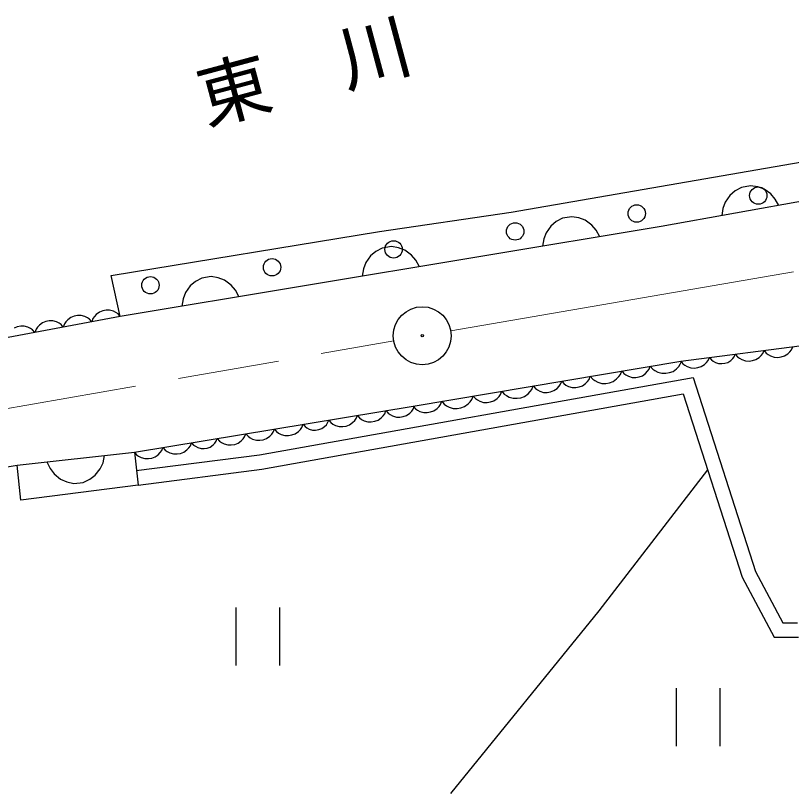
# Model space of a CAD drawing. Units: millimetres, scale not verified. Extents: x 40000 to 680000, y 20000 to 380000.
# Drawn here: x 156024 to 182785, y 272743 to 299572 of the extents above; entities that cross this region are included whole.
import ezdxf
from ezdxf.enums import TextEntityAlignment as Align

# ---------------------------------------------------------------- set-up
doc = ezdxf.new("R2010")
doc.units = ezdxf.units.MM
doc.header["$LTSCALE"] = 1000
doc.linetypes.add('CHAIN', pattern=[18.5, 12, -1.5, 3.5, -1.5])
for name, color, linetype, lineweight in [('M-BGD', 7, 'Continuous', 25), ('M-BMK', 2, 'CHAIN', 13), ('M-BMK-SRVR', 3, 'Continuous', 25), ('M-STR-HTXT', 7, 'Continuous', 13)]:
    doc.layers.add(name, color=color, linetype=linetype, lineweight=lineweight)
doc.styles.add('ＭＳ ゴシック', font='')
doc.styles.get('ＭＳ ゴシック').set_extended_font_data('MS Gothic')

msp = doc.modelspace()

# ---------------------------------------------------------------- linework, layer by layer
at = {"layer": 'M-BGD'}
for p, q in [((196717, 295587), (178296, 292298)), ((173123, 292791), (186292, 295068)), ((180839, 293524), (180664, 293371)), ((181061, 293645), (180839, 293524)), ((181376, 293701), (181061, 293645)), ((181626, 293665), (181376, 293701)), ((181844, 293582), (181626, 293665)), ((182076, 293420), (181844, 293582)), ((180664, 293371), (180502, 293139)), ((182229, 293244), (182076, 293420)), ((180502, 293139), (180419, 292921)), ((182349, 293022), (182229, 293244)), ((168571, 292119), (173123, 292791)), ((180419, 292921), (180383, 292671)), ((174667, 292465), (174490, 292314)), ((174890, 292583), (174667, 292465)), ((175206, 292636), (174890, 292583)), ((175455, 292596), (175206, 292636)), ((175672, 292511), (175455, 292596)), ((175902, 292346), (175672, 292511)), ((178296, 292298), (159634, 289196)), ((174490, 292314), (174325, 292084)), ((176053, 292169), (175902, 292346)), ((159324, 290609), (168571, 292119)), ((174325, 292084), (174240, 291867)), ((176171, 291945), (176053, 292169)), ((174240, 291867), (174200, 291617)), ((168447, 291431), (168269, 291280)), ((168670, 291549), (168447, 291431)), ((168985, 291602), (168670, 291549)), ((169235, 291562), (168985, 291602)), ((169452, 291476), (169235, 291562)), ((169682, 291312), (169452, 291476)), ((168269, 291280), (168105, 291050)), ((169833, 291134), (169682, 291312)), ((169951, 290911), (169833, 291134)), ((168019, 290833), (167980, 290583)), ((168105, 291050), (168019, 290833)), ((159634, 289196), (159324, 290609)), ((162765, 290567), (162450, 290515)), ((163014, 290528), (162765, 290567)), ((162226, 290397), (162049, 290246)), ((162450, 290515), (162226, 290397)), ((163231, 290442), (163014, 290528)), ((163461, 290278), (163231, 290442)), ((162049, 290246), (161884, 290016)), ((163612, 290100), (163461, 290278)), ((163730, 289877), (163612, 290100)), ((161799, 289799), (161759, 289549)), ((161884, 290016), (161799, 289799)), ((158165, 289226), (158048, 289203)), ((158287, 289228), (158165, 289226)), ((158416, 289191), (158287, 289228)), ((158808, 289265), (158741, 289191)), ((158915, 289346), (158808, 289265)), ((159029, 289387), (158915, 289346)), ((159147, 289410), (159029, 289387)), ((159269, 289412), (159147, 289410)), ((159398, 289375), (159269, 289412)), ((159487, 289331), (159398, 289375)), ((159557, 289283), (159487, 289331)), ((159634, 289196), (159557, 289283)), ((178966, 287657), (192434, 289374)), ((159634, 289196), (146057, 286652)), ((156951, 288978), (156845, 288897)), ((157066, 289020), (156951, 288978)), ((157183, 289042), (157066, 289020)), ((157305, 289044), (157183, 289042)), ((157434, 289007), (157305, 289044)), ((157523, 288963), (157434, 289007)), ((157593, 288915), (157523, 288963)), ((157759, 289007), (157711, 288937)), ((157827, 289081), (157759, 289007)), ((157933, 289162), (157827, 289081)), ((158048, 289203), (157933, 289162)), ((158505, 289147), (158416, 289191)), ((158575, 289099), (158505, 289147)), ((158653, 289012), (158575, 289099)), ((158693, 289121), (158653, 289012)), ((158741, 289191), (158693, 289121)), ((156084, 288836), (155970, 288794)), ((156202, 288858), (156084, 288836)), ((156323, 288860), (156202, 288858)), ((156452, 288823), (156323, 288860)), ((156541, 288779), (156452, 288823)), ((156611, 288731), (156541, 288779)), ((156689, 288644), (156611, 288731)), ((156729, 288753), (156689, 288644)), ((156777, 288823), (156729, 288753)), ((156845, 288897), (156777, 288823)), ((157671, 288828), (157593, 288915)), ((157711, 288937), (157671, 288828)), ((182784, 288043), (182831, 288150)), ((180807, 287801), (180849, 287897)), ((180849, 287897), (180921, 287806)), ((181741, 287850), (181793, 287917)), ((181793, 287917), (181840, 288023)), ((181840, 288023), (181912, 287932)), ((181912, 287932), (181979, 287880)), ((181979, 287880), (182066, 287831)), ((182549, 287832), (182661, 287906)), ((182661, 287906), (182732, 287976)), ((182732, 287976), (182784, 288043)), ((169739, 286102), (178966, 287657)), ((178952, 287543), (178999, 287663)), ((178966, 287657), (179038, 287565)), ((179858, 287610), (179910, 287677)), ((179910, 287677), (179957, 287783)), ((179957, 287783), (180022, 287701)), ((180022, 287701), (180082, 287654)), ((180082, 287654), (180161, 287610)), ((180491, 287579), (180595, 287611)), ((180595, 287611), (180696, 287678)), ((180696, 287678), (180760, 287741)), ((180760, 287741), (180807, 287801)), ((180921, 287806), (180988, 287754)), ((180988, 287754), (181075, 287704)), ((181075, 287704), (181202, 287660)), ((181202, 287660), (181323, 287655)), ((181323, 287655), (181442, 287670)), ((181442, 287670), (181558, 287705)), ((181558, 287705), (181670, 287780)), ((181670, 287780), (181741, 287850)), ((182066, 287831), (182192, 287786)), ((182192, 287786), (182314, 287782)), ((182314, 287782), (182433, 287797)), ((182433, 287797), (182549, 287832)), ((177824, 287302), (177873, 287371)), ((177873, 287371), (177915, 287480)), ((177915, 287480), (177999, 287382)), ((177999, 287382), (178075, 287328)), ((178703, 287300), (178822, 287387)), ((178822, 287387), (178898, 287467)), ((178898, 287467), (178952, 287543)), ((179038, 287565), (179105, 287513)), ((179105, 287513), (179192, 287464)), ((179192, 287464), (179319, 287420)), ((179319, 287420), (179440, 287415)), ((179440, 287415), (179559, 287430)), ((179559, 287430), (179675, 287465)), ((179675, 287465), (179787, 287540)), ((179787, 287540), (179858, 287610)), ((180161, 287610), (180274, 287570)), ((180274, 287570), (180384, 287566)), ((180384, 287566), (180491, 287579)), ((164438, 284424), (179391, 287090)), ((175804, 287023), (175847, 287131)), ((175847, 287131), (175930, 287034)), ((176754, 287039), (176830, 287118)), ((176830, 287118), (176884, 287194)), ((176884, 287194), (176930, 287314)), ((176930, 287314), (177006, 287225)), ((177006, 287225), (177075, 287176)), ((177075, 287176), (177164, 287130)), ((177164, 287130), (177292, 287091)), ((177292, 287091), (177414, 287091)), ((177414, 287091), (177532, 287111)), ((177532, 287111), (177647, 287151)), ((177647, 287151), (177755, 287230)), ((177755, 287230), (177824, 287302)), ((178075, 287328), (178172, 287278)), ((178172, 287278), (178313, 287235)), ((178313, 287235), (178447, 287235)), ((178447, 287235), (178577, 287257)), ((178577, 287257), (178703, 287300)), ((179391, 287090), (181551, 280399)), ((174770, 286787), (174819, 286857)), ((174819, 286857), (174862, 286965)), ((174862, 286965), (174937, 286877)), ((174937, 286877), (175006, 286827)), ((175006, 286827), (175095, 286781)), ((175578, 286802), (175686, 286881)), ((175686, 286881), (175755, 286954)), ((175755, 286954), (175804, 287023)), ((175930, 287034), (176006, 286980)), ((176006, 286980), (176104, 286929)), ((176104, 286929), (176245, 286886)), ((176245, 286886), (176378, 286886)), ((176378, 286886), (176508, 286908)), ((176508, 286908), (176635, 286952)), ((176635, 286952), (176754, 287039)), ((172750, 286508), (172793, 286616)), ((172793, 286616), (172876, 286519)), ((173700, 286524), (173776, 286604)), ((173776, 286604), (173830, 286680)), ((173830, 286680), (173877, 286799)), ((173877, 286799), (173952, 286710)), ((173952, 286710), (174021, 286661)), ((174021, 286661), (174110, 286615)), ((174110, 286615), (174238, 286576)), ((174238, 286576), (174360, 286576)), ((174360, 286576), (174478, 286596)), ((174478, 286596), (174593, 286636)), ((174593, 286636), (174701, 286715)), ((174701, 286715), (174770, 286787)), ((175095, 286781), (175223, 286742)), ((175223, 286742), (175345, 286742)), ((175345, 286742), (175463, 286762)), ((175463, 286762), (175578, 286802)), ((164513, 283930), (179050, 286522)), ((171707, 286255), (171761, 286331)), ((171761, 286331), (171808, 286450)), ((171808, 286450), (171884, 286362)), ((171884, 286362), (171953, 286313)), ((171953, 286313), (172041, 286267)), ((172409, 286248), (172524, 286287)), ((172524, 286287), (172632, 286366)), ((172632, 286366), (172701, 286439)), ((172701, 286439), (172750, 286508)), ((172876, 286519), (172952, 286465)), ((172952, 286465), (173050, 286414)), ((173050, 286414), (173191, 286371)), ((173191, 286371), (173324, 286371)), ((173324, 286371), (173454, 286393)), ((173454, 286393), (173581, 286437)), ((173581, 286437), (173700, 286524)), ((179050, 286522), (181089, 280203)), ((160124, 284514), (169739, 286102)), ((169691, 285932), (169740, 286001)), ((169739, 286102), (169815, 286013)), ((169740, 286001), (169783, 286109)), ((169815, 286013), (169884, 285964)), ((170455, 285939), (170564, 286018)), ((170564, 286018), (170633, 286090)), ((170633, 286090), (170682, 286159)), ((170682, 286159), (170724, 286268)), ((170724, 286268), (170807, 286170)), ((170807, 286170), (170883, 286116)), ((170883, 286116), (170981, 286066)), ((170981, 286066), (171122, 286023)), ((171122, 286023), (171256, 286023)), ((171256, 286023), (171386, 286045)), ((171386, 286045), (171512, 286088)), ((171512, 286088), (171631, 286175)), ((171631, 286175), (171707, 286255)), ((172041, 286267), (172169, 286227)), ((172169, 286227), (172291, 286228)), ((172291, 286228), (172409, 286248)), ((167769, 285675), (167812, 285783)), ((167812, 285783), (167887, 285695)), ((168636, 285697), (168705, 285769)), ((168705, 285769), (168755, 285838)), ((168755, 285838), (168797, 285946)), ((168797, 285946), (168873, 285857)), ((168873, 285857), (168942, 285808)), ((168942, 285808), (169030, 285762)), ((169030, 285762), (169158, 285722)), ((169280, 285722), (169398, 285741)), ((169398, 285741), (169513, 285781)), ((169513, 285781), (169622, 285859)), ((169622, 285859), (169691, 285932)), ((169884, 285964), (169973, 285918)), ((169973, 285918), (170101, 285879)), ((170101, 285879), (170222, 285879)), ((170222, 285879), (170341, 285899)), ((170341, 285899), (170455, 285939)), ((165896, 285366), (165939, 285474)), ((165939, 285474), (166007, 285394)), ((166743, 285461), (166788, 285523)), ((166788, 285523), (166826, 285621)), ((166826, 285621), (166902, 285532)), ((166902, 285532), (166970, 285482)), ((166970, 285482), (167059, 285436)), ((167542, 285455), (167650, 285534)), ((167650, 285534), (167720, 285606)), ((167720, 285606), (167769, 285675)), ((167887, 285695), (167956, 285645)), ((167956, 285645), (168045, 285599)), ((168045, 285599), (168173, 285559)), ((168173, 285559), (168294, 285559)), ((168294, 285559), (168413, 285579)), ((168413, 285579), (168528, 285618)), ((168528, 285618), (168636, 285697)), ((169158, 285722), (169280, 285722)), ((164861, 285134), (164911, 285203)), ((164911, 285203), (164953, 285311)), ((164953, 285311), (165029, 285223)), ((165029, 285223), (165098, 285173)), ((165669, 285146), (165778, 285225)), ((165778, 285225), (165847, 285297)), ((165847, 285297), (165896, 285366)), ((166007, 285394), (166069, 285350)), ((166069, 285350), (166149, 285308)), ((166149, 285308), (166264, 285273)), ((166264, 285273), (166373, 285272)), ((166373, 285272), (166480, 285290)), ((166480, 285290), (166583, 285325)), ((166583, 285325), (166681, 285396)), ((166681, 285396), (166743, 285461)), ((167059, 285436), (167187, 285397)), ((167187, 285397), (167309, 285396)), ((167309, 285396), (167427, 285416)), ((167427, 285416), (167542, 285455)), ((162944, 284888), (162982, 284986)), ((162982, 284986), (163058, 284897)), ((163806, 284899), (163876, 284971)), ((163876, 284971), (163925, 285040)), ((163925, 285040), (163968, 285149)), ((163968, 285149), (164043, 285060)), ((164043, 285060), (164112, 285010)), ((164112, 285010), (164201, 284964)), ((164201, 284964), (164329, 284925)), ((164450, 284924), (164569, 284944)), ((164569, 284944), (164684, 284983)), ((164684, 284983), (164792, 285062)), ((164792, 285062), (164861, 285134)), ((165098, 285173), (165186, 285127)), ((165186, 285127), (165314, 285087)), ((165314, 285087), (165436, 285087)), ((165436, 285087), (165554, 285107)), ((165554, 285107), (165669, 285146)), ((161067, 284568), (161109, 284677)), ((161109, 284677), (161185, 284588)), ((161934, 284590), (162003, 284662)), ((162003, 284662), (162052, 284731)), ((162052, 284731), (162095, 284840)), ((162095, 284840), (162163, 284760)), ((162163, 284760), (162225, 284715)), ((162225, 284715), (162305, 284673)), ((162305, 284673), (162420, 284638)), ((162636, 284655), (162739, 284691)), ((162739, 284691), (162837, 284761)), ((162837, 284761), (162899, 284826)), ((162899, 284826), (162944, 284888)), ((163058, 284897), (163126, 284848)), ((163126, 284848), (163215, 284802)), ((163215, 284802), (163343, 284762)), ((163343, 284762), (163465, 284762)), ((163465, 284762), (163583, 284781)), ((163583, 284781), (163698, 284820)), ((163698, 284820), (163806, 284899)), ((164329, 284925), (164450, 284924)), ((156077, 284060), (160124, 284514)), ((159040, 284151), (159093, 284398)), ((160124, 284514), (160253, 283380)), ((160124, 284514), (160199, 284425)), ((160189, 283876), (164438, 284424)), ((160199, 284425), (160268, 284376)), ((160840, 284348), (160948, 284427)), ((160948, 284427), (161017, 284499)), ((161017, 284499), (161067, 284568)), ((161185, 284588), (161254, 284538)), ((161254, 284538), (161342, 284492)), ((161342, 284492), (161470, 284453)), ((161470, 284453), (161592, 284452)), ((161592, 284452), (161710, 284472)), ((161710, 284472), (161825, 284511)), ((161825, 284511), (161934, 284590)), ((162420, 284638), (162529, 284638)), ((162529, 284638), (162636, 284655)), ((157108, 284176), (157214, 283946)), ((158943, 283939), (159040, 284151)), ((160268, 284376), (160357, 284330)), ((160357, 284330), (160485, 284290)), ((160485, 284290), (160606, 284290)), ((160606, 284290), (160724, 284309)), ((160724, 284309), (160840, 284348)), ((142802, 281876), (156077, 284060)), ((156206, 282861), (156077, 284060)), ((157214, 283946), (157355, 283761)), ((158767, 283718), (158943, 283939)), ((160253, 283380), (164513, 283930)), ((179895, 283902), (176144, 279042)), ((157355, 283761), (157576, 283585)), ((158582, 283577), (158767, 283718)), ((160253, 283380), (156206, 282861)), ((157576, 283585), (157788, 283488)), ((157788, 283488), (158035, 283435)), ((158035, 283435), (158353, 283470)), ((158353, 283470), (158582, 283577)), ((181551, 280399), (182490, 278630)), ((181089, 280203), (182190, 278130)), ((163619, 279157), (163619, 277157)), ((165138, 277157), (165138, 279157)), ((176144, 279042), (171029, 272743)), ((182490, 278630), (182993, 278630)), ((182190, 278130), (183032, 278130)), ((178814, 276376), (178814, 274376)), ((180332, 274376), (180332, 276376))]:
    msp.add_line(p, q, dxfattribs=at)
for centre in [(181642, 293363), (177449, 292745), (173256, 292126), (169063, 291508), (164870, 290890), (160677, 290271)]:
    msp.add_ellipse(centre, major_axis=(0, 300), ratio=0.999157, dxfattribs=at)
at = {"layer": 'M-BMK'}
for p, q in [((171035, 288699), (192093, 292325)), ((111903, 278307), (169066, 288357))]:
    msp.add_line(p, q, dxfattribs=at)
at = {"layer": 'M-BMK-SRVR'}
for major_axis in [(0, 1000), (0, 40)]:
    msp.add_ellipse((170050, 288530), major_axis=major_axis, ratio=0.999157, dxfattribs=at)

# ---------------------------------------------------------------- texts
at = {"layer": 'M-STR-HTXT', "style": 'ＭＳ ゴシック'}
msp.add_text('東\u3000川', height=1833, rotation=15.012, dxfattribs=at).set_placement((162731, 295266), align=Align.BOTTOM_LEFT)

doc.saveas('drawing.dxf')
